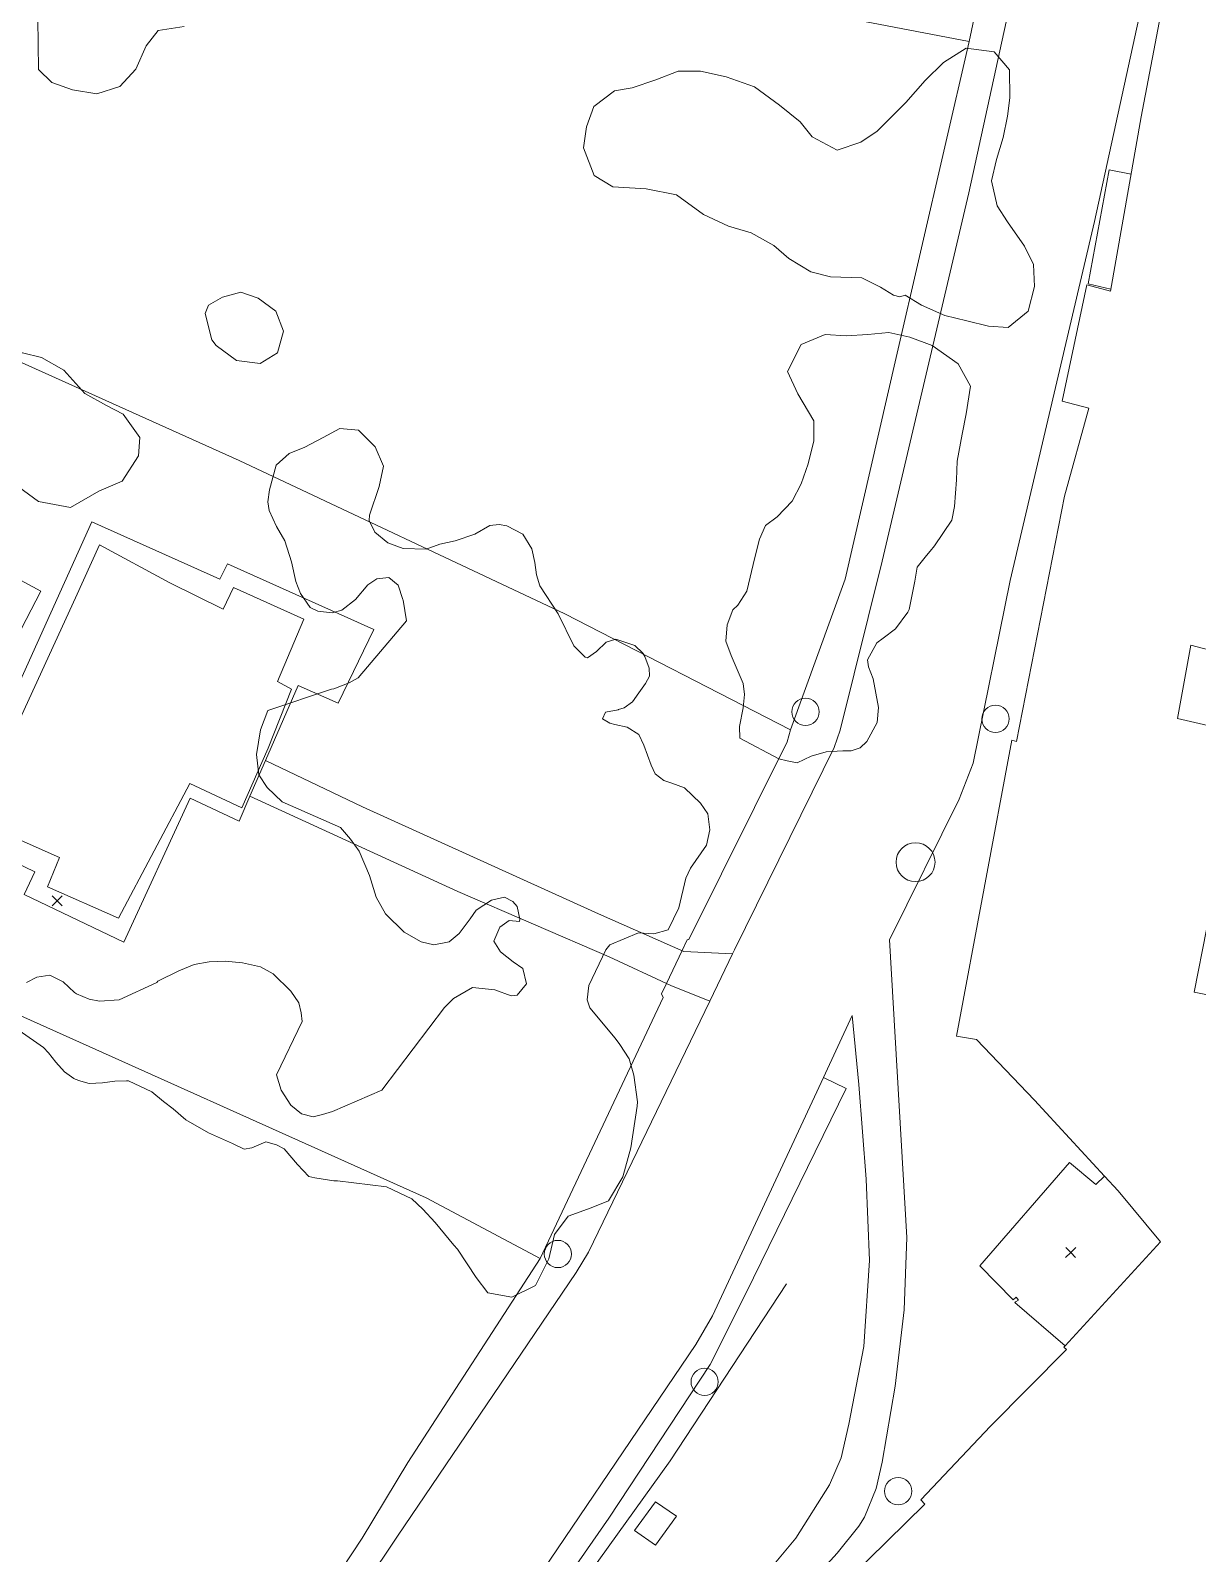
# Model space of a CAD drawing. Header units: metres. Extents: x 4652992 to 4879070, y 2074171 to 2309877.
# Drawn here: x 4653754.5 to 4653820.5, y 2306855.6 to 2306941.7 of the extents above; entities that cross this region are included whole.
import ezdxf

# ---------------------------------------------------------------- set-up
doc = ezdxf.new("R2010")
doc.units = ezdxf.units.M
doc.header["$MEASUREMENT"] = 0
doc.linetypes.add('DGN Style 2', pattern=[66.27138, 39.762828, -26.508552])
doc.linetypes.add('DGN Style 3', pattern=[92.779933, 66.271381, -26.508552])
doc.layers.get('0').update_dxf_attribs({"color": 4, "lineweight": 0})
for name, color, linetype, lineweight in [('Level 18', 5, 'Continuous', 0), ('Level 19', 38, 'DGN Style 3', 0), ('Level 30', 5, 'Continuous', 0), ('Level 31', 38, 'Continuous', 0), ('Level 35', 4, 'Continuous', 0), ('Level 36', 1, 'Continuous', 0), ('Level 37', 3, 'Continuous', 0), ('Level 38', 3, 'Continuous', 0), ('Level 40', 1, 'Continuous', 0), ('Level 45', 9, 'Continuous', 0), ('Level 53', 5, 'Continuous', 0), ('Level 54', 30, 'DGN Style 2', 0), ('Level 61', 4, 'Continuous', 0), ('Level 62', 4, 'Continuous', 0), ('Level 63', 3, 'Continuous', 0)]:
    doc.layers.add(name, color=color, linetype=linetype, lineweight=lineweight)

# ---------------------------------------------------------------- blocks, each defined once
blk = doc.blocks.new('POSTE')
at = {"color": 0, "linetype": 'ByBlock', "lineweight": -2}
blk.add_circle((0, 0), 0.770001, dxfattribs=at)
blk = doc.blocks.new('AL')
at = {"color": 0, "linetype": 'ByBlock', "lineweight": -2, "ltscale": 10}
blk.add_circle((0, 0), 1.100002, dxfattribs=at)
blk = doc.blocks.new('COTA')
at = {"color": 0, "linetype": 'ByBlock', "lineweight": -2, "ltscale": 10}
for p, q in [((0, 0), (-1.419522, -1.408457)), ((-1.408457, 1.419522), (0, 0)), ((1.419522, 1.408457), (0, 0)), ((0, 0), (1.408457, -1.419522))]:
    blk.add_line(p, q, dxfattribs=at)

msp = doc.modelspace()

# ---------------------------------------------------------------- linework, layer by layer
at = {"layer": 'Level 18', "color": 30, "extrusion": (-0.3680304690740297, 0.1250444888273026, 0.9213671633214786), "elevation": -1422965.339539, "flags": 128}
msp.add_lwpolyline([(-3681427.861414, 3376691.256218), (-3681448.614941, 3376689.082918), (-3681472.139986, 3376686.188606)], dxfattribs=at)
at = {"layer": 'Level 18', "color": 30}
for points in [[(4653802.688111, 2306911.687073, 1424.096541), (4653807.590816, 2306932.500115, 1423.201003), (4653812.621011, 2306955.573015, 1422.076003), (4653812.388336, 2306956.796474, 1422.076003), (4653812.027821, 2306957.49494, 1422.076003), (4653811.376023, 2306958.113785, 1421.989988)], [(4653750.267638, 2306819.922937, 1425.579122), (4653755.229996, 2306826.661672, 1425.455079), (4653764.280343, 2306840.123221, 1425.242667), (4653775.294607, 2306856.578382, 1425.06045), (4653785.394786, 2306871.480542, 1424.870422), (4653786.085401, 2306872.6282, 1424.844296), (4653792.940949, 2306886.815569, 1424.632846), (4653794.235617, 2306889.494849, 1424.63681), (4653794.347193, 2306889.725752, 1424.64992), (4653799.968389, 2306901.14472, 1424.484899), (4653800.316186, 2306902.137929, 1424.452308), (4653802.688111, 2306911.687073, 1424.096541)], [(4653803.104925, 2306890.287623, 1424.572177), (4653807.037549, 2306898.235569, 1424.303746), (4653807.842838, 2306900.263669, 1424.355071), (4653809.921326, 2306910.593079, 1424.028291)], [(4653770.272411, 2306834.967992, 1425.259493), (4653781.049349, 2306851.009114, 1425.077896), (4653792.156003, 2306867.41162, 1424.905347), (4653793.103867, 2306869.020399, 1424.894161), (4653799.37076, 2306882.502287, 1424.712877), (4653800.998569, 2306886.004172, 1424.64901)]]:
    msp.add_polyline3d(points, dxfattribs=at)
at = {"layer": 'Level 19', "linetype": 'DGN Style 3'}
for points in [[(4653794.524118, 2306849.419431, 1423.110417), (4653800.138122, 2306855.616901, 1423.132462), (4653801.375495, 2306857.138717, 1423.13581), (4653801.699073, 2306857.640746, 1423.148199), (4653802.345754, 2306859.276162, 1423.199128), (4653802.693854, 2306860.764457, 1423.267974), (4653803.419136, 2306865.044162, 1423.806871), (4653803.933472, 2306869.364721, 1424.234294), (4653804.075373, 2306873.449957, 1424.444837), (4653803.104925, 2306890.287623, 1424.572177)], [(4653770.272411, 2306834.967992, 1425.259493), (4653770.91608, 2306834.368869, 1425.205369), (4653775.073865, 2306830.498831, 1424.106962), (4653775.837776, 2306829.930212, 1423.899093), (4653776.301829, 2306829.818632, 1423.787625), (4653776.747016, 2306830.099658, 1423.658981), (4653777.219544, 2306830.902555, 1423.517736), (4653777.871497, 2306832.909511, 1423.265741), (4653779.618835, 2306835.669451, 1423.140137), (4653781.788924, 2306838.284382, 1423.147265), (4653788.576625, 2306845.335805, 1423.163065), (4653795.134483, 2306853.263683, 1423.188076), (4653797.813644, 2306856.455381, 1423.192843), (4653799.718232, 2306859.473947, 1423.239482), (4653800.368076, 2306860.994673, 1423.342677), (4653800.806444, 2306862.912189, 1423.510704), (4653801.654172, 2306867.28939, 1424.127782), (4653801.966416, 2306872.151874, 1424.444807), (4653801.790372, 2306876.753659, 1424.778948), (4653801.373689, 2306882.097635, 1424.832182), (4653800.998569, 2306886.004172, 1424.64901)]]:
    msp.add_polyline3d(points, dxfattribs=at)
at = {"layer": 'Level 30', "color": 1, "extrusion": (-0.0009991419265233, 0.0048387063942651, 0.9999877942434302), "elevation": 7940.397754, "flags": 128}
msp.add_lwpolyline([(4653747.648118, 2306898.510541), (4653749.024044, 2306901.377995), (4653754.233534, 2306898.578709)], dxfattribs=at)
at = {"layer": 'Level 30', "color": 1, "extrusion": (-0.0449063698192602, 0.0243070918830416, 0.9986954406794122), "elevation": -151481.945333, "flags": 128}
msp.add_lwpolyline([(-4244070.151953, 2990696.305451), (-4244070.141592, 2990691.77672), (-4244066.85538, 2990692.021517)], dxfattribs=at)
at = {"layer": 'Level 30', "color": 1}
for points in [[(4653807.599796, 2306941.066415, 1425.460658), (4653810.850191, 2306956.358994, 1425.623158), (4653801.365748, 2306958.228551, 1425.691908), (4653800.179065, 2306952.908441, 1426.641908), (4653797.605233, 2306953.185435, 1425.648158), (4653796.773879, 2306948.508616, 1425.710658), (4653799.363684, 2306948.119628, 1426.573158), (4653798.334231, 2306942.842307, 1425.523158), (4653807.599796, 2306941.066415, 1425.460658)], [(4653812.999886, 2306915.362421, 1426.916986), (4653814.37354, 2306920.337888, 1426.68949), (4653812.869953, 2306920.733527, 1426.67699), (4653814.267302, 2306927.298261, 1426.59574), (4653815.591832, 2306926.946499, 1426.59574), (4653817.338516, 2306936.797623, 1426.60824), (4653818.997788, 2306945.500848, 1426.48949)], [(4653796.600371, 2306850.03417, 1425.5217), (4653805.096549, 2306858.378318, 1425.37), (4653804.870267, 2306858.618302, 1428.4217), (4653808.808006, 2306862.789834, 1428.4217), (4653813.111046, 2306867.121215, 1428.4217), (4653812.966527, 2306867.256736, 1428.4217), (4653813.027727, 2306867.323505, 1428.4217), (4653818.428403, 2306873.215651, 1428.4217), (4653816.035867, 2306876.084805, 1427.7217), (4653815.261468, 2306876.925331, 1428.0326), (4653811.303721, 2306881.221035, 1429.6217), (4653808.027993, 2306884.651244, 1428.4217), (4653806.9006, 2306884.83027, 1428.3217), (4653810.019386, 2306901.574227, 1428.2217), (4653810.281901, 2306901.498965, 1428.2217), (4653812.999886, 2306915.362421, 1426.916986)], [(4653755.129966, 2306909.994004, 1427.716908), (4653752.34357, 2306904.632457, 1428.1217), (4653747.002817, 2306907.453895, 1428.0217), (4653748.544554, 2306909.925837, 1427.710658)], [(4653762.420038, 2306910.470976, 1429.210658), (4653765.430769, 2306908.966969, 1430.2217), (4653766.016055, 2306910.193454, 1430.0217), (4653770.002484, 2306908.408272, 1429.9217), (4653768.503979, 2306904.891056, 1430.7976), (4653769.307286, 2306904.449664, 1428.8217), (4653767.978523, 2306901.111153, 1428.8217), (4653766.49252, 2306897.750144, 1428.8217), (4653766.493125, 2306897.739717, 1431.6217), (4653763.55295, 2306899.115509, 1431.6217), (4653759.517434, 2306891.500409, 1430.0217), (4653755.498495, 2306893.280098, 1430.5217), (4653756.190536, 2306894.94192, 1430.5217), (4653751.313954, 2306897.078554, 1429.3217), (4653757.088276, 2306909.608451, 1428.991908)], [(4653829.471623, 2306904.49019, 1427.2104), (4653820.133897, 2306906.93068, 1427.1217), (4653819.390693, 2306902.784131, 1427.2217), (4653821.59916, 2306902.285587, 1427.2217)], [(4653821.021912, 2306890.869743, 1426.9217), (4653820.336021, 2306887.32448, 1427.0217), (4653823.146073, 2306886.756212, 1426.6217)]]:
    msp.add_polyline3d(points, dxfattribs=at)
at = {"layer": 'Level 31'}
msp.add_polyline3d([(4653791.061185, 2306857.708828, 1426.121722), (4653789.878872, 2306856.07132, 1426.221721), (4653788.693791, 2306856.88934, 1426.121722), (4653789.872263, 2306858.50927, 1426.021722), (4653791.061185, 2306857.708828, 1426.121722)], dxfattribs=at)
at = {"layer": 'Level 35'}
msp.add_polyline3d([(4653815.610726, 2306927.053054, 1424.520674), (4653814.343932, 2306927.362783, 1424.520674), (4653815.514929, 2306933.808323, 1424.495674), (4653816.764014, 2306933.55749, 1424.489424)], dxfattribs=at)
at = {"layer": 'Level 36'}
msp.add_polyline3d([(4653797.285302, 2306870.839796, 1426.421721), (4653790.696985, 2306860.826562, 1426.221721), (4653781.68656, 2306848.259268, 1426.421721), (4653777.107292, 2306841.716442, 1426.421721)], dxfattribs=at)
at = {"layer": 'Level 37'}
for p, q in [((4653797.516199, 2306902.145588, 1426.322), (4653800.589992, 2306910.660016, 1426.322)), ((4653783.350509, 2306872.262242, 1426.221721), (4653775.882902, 2306860.728776, 1426.221721))]:
    msp.add_line(p, q, dxfattribs=at)
at = {"layer": 'Level 37', "extrusion": (-0.9742894141959753, 0.2250134623866984, 0.0113612996797437), "elevation": -4015046.49071, "flags": 128}
msp.add_lwpolyline([(-3295010.286888, 47044.424642), (-3294991.959431, 47045.574716), (-3294979.08294, 47045.504803)], dxfattribs=at)
at = {"layer": 'Level 37'}
for points in [[(4653784.753075, 2306908.710597, 1427.054408), (4653766.348382, 2306917.376005, 1427.404408), (4653751.034289, 2306924.260012, 1426.216908), (4653736.385427, 2306930.565058, 1424.454408), (4653732.253982, 2306932.419197, 1423.604408), (4653719.728449, 2306938.123212, 1420.59659)], [(4653784.753113, 2306908.710694, 1427.0544), (4653797.516199, 2306902.145588, 1426.3217), (4653797.32484, 2306901.465706, 1426.3217), (4653791.752841, 2306890.300467, 1426.3217), (4653791.670711, 2306890.274069, 1426.3217)], [(4653742.787556, 2306890.898956, 1426.9393), (4653752.306837, 2306886.74022, 1426.7217), (4653776.913993, 2306875.694396, 1426.4217), (4653783.350509, 2306872.262242, 1426.2217), (4653790.318445, 2306887.018616, 1426.2217), (4653790.224475, 2306887.236173, 1426.2217)], [(4653726.76138, 2306837.206165, 1427), (4653715.22461, 2306843.213036, 1427.9139), (4653724.158049, 2306861.21654, 1426.9139), (4653727.081333, 2306860.131469, 1426.79275), (4653728.795714, 2306859.495121, 1426.721721), (4653739.759772, 2306855.086015, 1426.321722), (4653745.09197, 2306852.463371, 1426.021722), (4653755.841407, 2306846.664846, 1425.821722), (4653763.800062, 2306842.061607, 1426.221721), (4653773.297878, 2306856.455205, 1426.221721)]]:
    msp.add_polyline3d(points, dxfattribs=at)
at = {"layer": 'Level 38'}
for p, q in [((4653791.383896, 2306889.671599, 1426.821722), (4653791.670711, 2306890.274069, 1426.821722)), ((4653790.496037, 2306887.806604, 1426.821722), (4653791.383896, 2306889.671599, 1426.821722)), ((4653790.224475, 2306887.236173, 1426.821722), (4653790.496037, 2306887.806604, 1426.821722)), ((4653775.882902, 2306860.728776, 1426.221721), (4653773.297878, 2306856.455205, 1426.221721))]:
    msp.add_line(p, q, dxfattribs=at)
at = {"layer": 'Level 40', "color": 3}
msp.add_line((4653796.097274, 2306913.69527, 1430.8884), (4653796.759478, 2306914.189412, 1427.673159), dxfattribs=at)
for points in [[(4653763.237065, 2306941.912282, 1428.310658), (4653761.764205, 2306941.678458, 1428.210658), (4653761.090283, 2306940.817535, 1428.085658), (4653760.503317, 2306939.503517, 1428.023158), (4653759.586142, 2306938.513113, 1427.973158), (4653758.288255, 2306938.101576, 1427.873158), (4653756.917815, 2306938.328544, 1427.735658), (4653755.751152, 2306938.748622, 1427.610658), (4653755.000402, 2306939.471905, 1427.535658), (4653754.971407, 2306940.90947, 1427.448158), (4653754.967841, 2306942.34082, 1427.535658)], [(4653803.984508, 2306926.727596, 1427.885658), (4653804.906539, 2306926.14851, 1427.885658), (4653806.233813, 2306925.578668, 1427.960658), (4653807.484119, 2306925.272081, 1428.060658), (4653808.708909, 2306924.97175, 1428.135658), (4653809.819967, 2306924.88938, 1428.148158), (4653810.934977, 2306925.810718, 1428.185658), (4653811.295323, 2306927.215793, 1428.148158), (4653811.2422, 2306928.450722, 1428.073158), (4653810.744467, 2306929.495986, 1427.948158), (4653809.781397, 2306930.872583, 1427.798158), (4653809.198888, 2306931.775715, 1427.723158), (4653808.862063, 2306933.188824, 1427.698158), (4653809.151902, 2306934.393962, 1427.598158), (4653809.529537, 2306935.631878, 1427.510658), (4653809.768343, 2306936.849529, 1427.435658), (4653809.911125, 2306937.8735, 1427.360658), (4653809.880079, 2306939.456009, 1427.198158), (4653809.028137, 2306940.479515, 1426.973158), (4653807.432267, 2306940.680766, 1426.848158), (4653806.155513, 2306939.88055, 1426.835658), (4653805.125697, 2306938.856862, 1426.923158), (4653804.01975, 2306937.607462, 1427.123158), (4653803.267177, 2306936.868786, 1427.210658), (4653802.40431, 2306935.994234, 1427.298158), (4653801.489993, 2306935.376679, 1427.385658), (4653800.153144, 2306934.91704, 1427.523158), (4653798.732031, 2306935.672812, 1427.448158), (4653798.056102, 2306936.517391, 1427.373158), (4653796.889736, 2306937.455078, 1427.235658), (4653795.479453, 2306938.506882, 1427.223158), (4653793.880143, 2306939.061969, 1427.073158), (4653792.420081, 2306939.392838, 1426.910658), (4653791.153321, 2306939.37762, 1426.773158), (4653789.893022, 2306938.89921, 1426.673158), (4653788.556172, 2306938.439571, 1426.573158), (4653787.553222, 2306938.278204, 1426.510658), (4653786.392803, 2306937.395155, 1426.448158), (4653785.981006, 2306936.247076, 1426.448158), (4653785.798857, 2306935.042685, 1426.473158), (4653786.399491, 2306933.483427, 1426.560658), (4653787.468998, 2306932.841026, 1426.660658), (4653789.353776, 2306932.731853, 1426.698158), (4653791.054734, 2306932.396221, 1426.635658), (4653792.586975, 2306931.287358, 1426.598158), (4653793.999443, 2306930.615166, 1426.523158), (4653795.289534, 2306930.244515, 1426.460658), (4653796.557548, 2306929.526284, 1426.423158), (4653797.420319, 2306928.79881, 1426.423158), (4653798.651569, 2306928.035287, 1426.585658), (4653799.774293, 2306927.759983, 1426.673158), (4653801.537113, 2306927.707869, 1426.810658), (4653802.603598, 2306927.174822, 1426.910658), (4653803.33837, 2306926.723115, 1427.385658), (4653803.6956, 2306926.635518, 1427.385658), (4653803.984508, 2306926.727596, 1427.885658)], [(4653767.413656, 2306926.555726, 1428.260658), (4653768.419116, 2306925.821812, 1428.341908), (4653768.85268, 2306924.686237, 1428.354408), (4653768.513778, 2306923.455273, 1428.354408), (4653767.522988, 2306922.858147, 1428.354408), (4653766.190235, 2306923.022147, 1428.279408), (4653765.036164, 2306923.873888, 1428.091908), (4653764.787333, 2306924.205793, 1428.079408), (4653764.414658, 2306925.678873, 1428.004408), (4653764.598871, 2306926.14851, 1428.054408), (4653765.397149, 2306926.603153, 1428.116908), (4653766.427376, 2306926.892588, 1428.129408), (4653767.413656, 2306926.555726, 1428.260658)], [(4653796.759478, 2306914.189412, 1427.673158), (4653797.596828, 2306915.070221, 1427.610658), (4653798.108088, 2306916.058144, 1427.623158), (4653798.514261, 2306917.180448, 1427.623158), (4653798.826595, 2306918.488683, 1427.623158), (4653798.83315, 2306919.627518, 1427.573158), (4653797.929339, 2306921.152505, 1427.423158), (4653797.343391, 2306922.409474, 1427.298158), (4653798.105958, 2306923.933148, 1427.273158), (4653799.465303, 2306924.495884, 1427.398158), (4653800.658535, 2306924.420519, 1427.760658), (4653801.885509, 2306924.4998, 1428.198158), (4653803.067075, 2306924.617368, 1428.285658), (4653804.246456, 2306924.355325, 1428.223158), (4653805.514051, 2306923.881578, 1428.135658), (4653806.980991, 2306922.843034, 1427.885658), (4653807.674628, 2306921.586812, 1427.598158), (4653807.439262, 2306920.015323, 1427.498158), (4653807.217328, 2306918.874994, 1427.448158), (4653806.936552, 2306917.341794, 1427.335658), (4653806.895836, 2306916.292796, 1427.323158), (4653806.779407, 2306914.773602, 1427.348158), (4653806.632707, 2306914.010653, 1427.348158)], [(4653752.293749, 2306917.762322, 1428.210658), (4653753.006526, 2306916.853851, 1428.235658), (4653753.866615, 2306915.882077, 1428.260658), (4653755.002, 2306915.060157, 1428.310658), (4653756.81024, 2306914.725335, 1428.335658), (4653758.411003, 2306915.636973, 1428.273158), (4653759.721945, 2306916.212115, 1428.260658), (4653760.657397, 2306917.640173, 1428.198158), (4653760.72739, 2306918.682717, 1428.098158), (4653759.782892, 2306920.00126, 1427.973158), (4653758.839655, 2306920.477158, 1427.935658), (4653757.618948, 2306921.156973, 1427.935658), (4653756.433466, 2306922.480278, 1427.998158), (4653755.167468, 2306923.198373, 1427.998158), (4653754.096248, 2306923.461113, 1427.998158), (4653752.993348, 2306923.459902, 1427.973158), (4653751.921216, 2306923.233769, 1427.973158), (4653750.725449, 2306922.086936, 1427.948158), (4653750.524386, 2306920.69613, 1427.948158), (4653751.004072, 2306919.464421, 1427.948158), (4653751.346164, 2306918.945762, 1427.973158), (4653752.293749, 2306917.762322, 1428.210658)], [(4653754.324918, 2306887.866224, 1429.388405), (4653754.90733, 2306888.168418, 1429.388405), (4653755.631366, 2306888.287324, 1429.388405), (4653756.38548, 2306887.903484, 1429.388405), (4653757.040697, 2306887.306901, 1429.388405), (4653757.150875, 2306887.232539, 1429.388405), (4653757.860123, 2306886.921822, 1429.388405), (4653758.442462, 2306886.81464, 1429.388405), (4653759.549118, 2306886.883916, 1429.388405), (4653761.68995, 2306887.875787, 1430.888405), (4653761.742431, 2306887.939971, 1430.888405), (4653762.922043, 2306888.523405, 1430.888405), (4653763.789426, 2306888.890497, 1430.888405), (4653764.648445, 2306889.03382, 1430.888405), (4653765.550757, 2306889.070789, 1430.888405), (4653766.522317, 2306888.980589, 1430.888405), (4653767.5501, 2306888.761762, 1430.888405), (4653768.262129, 2306888.353735, 1430.888405), (4653769.256373, 2306887.374648, 1430.888405), (4653769.70685, 2306886.713019, 1430.888405), (4653769.841528, 2306886.154037, 1430.888405), (4653769.898966, 2306885.65655, 1430.888405), (4653768.445595, 2306882.642284, 1429.388405), (4653768.716023, 2306881.786291, 1428.888405), (4653769.262026, 2306880.937437, 1428.888405), (4653769.857737, 2306880.442871, 1428.888405), (4653770.52422, 2306880.272997, 1428.888405), (4653771.043072, 2306880.406738, 1428.888405), (4653771.608046, 2306880.586101, 1428.888405), (4653774.398613, 2306881.782562, 1430.888405), (4653777.953728, 2306886.450316, 1430.888405), (4653778.465703, 2306886.957336, 1430.888405), (4653779.522095, 2306887.58084, 1430.888405), (4653779.52217, 2306887.580836, 1430.888405), (4653780.788147, 2306887.446079, 1430.888405), (4653781.713266, 2306887.118131, 1430.888405), (4653782.050545, 2306887.158591, 1430.888405), (4653782.59116, 2306887.801234, 1430.888405), (4653782.381965, 2306888.652219, 1430.888405), (4653781.829922, 2306889.039363, 1430.888405), (4653781.1125, 2306889.597498, 1430.888405), (4653780.732088, 2306890.198524, 1430.888405), (4653781.07495, 2306890.991364, 1430.888405), (4653781.607519, 2306891.36968, 1430.888405), (4653782.178698, 2306891.312048, 1432.388405), (4653782.210395, 2306891.455391, 1432.388405), (4653782.061971, 2306892.159848, 1432.388405), (4653781.818334, 2306892.439767, 1432.388405), (4653781.335509, 2306892.688549, 1432.388405), (4653780.60963, 2306892.533165, 1432.388405), (4653779.731446, 2306891.964352, 1432.388405), (4653779.405342, 2306891.472525, 1432.388405), (4653778.785569, 2306890.634306, 1432.388405), (4653778.218251, 2306890.168562, 1432.388405), (4653777.352354, 2306889.997456, 1432.388405), (4653776.634883, 2306890.171737, 1432.388405), (4653775.667465, 2306890.70878, 1432.388405), (4653774.618437, 2306891.743632, 1432.388405), (4653774.083428, 2306892.68931, 1432.388405), (4653773.710516, 2306893.925808, 1432.388405), (4653773.121414, 2306895.289624, 1432.388405), (4653772.633043, 2306895.979523, 1432.388405), (4653772.071341, 2306896.640492, 1432.388405), (4653768.770175, 2306898.078546, 1432.388405), (4653767.932027, 2306898.889851, 1432.388405), (4653767.451945, 2306899.609963, 1432.388405), (4653767.32513, 2306900.759664, 1432.388405), (4653767.540506, 2306902.147663, 1432.388405), (4653767.958216, 2306903.239372, 1432.388405), (4653771.563965, 2306904.452773, 1433.388405), (4653771.700013, 2306904.475872, 1433.388405), (4653772.549898, 2306904.812429, 1433.388405), (4653773.067633, 2306905.092119, 1433.388405), (4653775.808269, 2306908.306688, 1431.888405), (4653775.607639, 2306909.47775, 1430.388405), (4653775.59337, 2306909.512543, 1430.388405), (4653775.327946, 2306910.326868, 1430.388405), (4653774.800119, 2306910.768945, 1430.388405), (4653774.129908, 2306910.687678, 1430.388405), (4653773.621854, 2306910.344269, 1430.388405), (4653772.916852, 2306909.522187, 1430.388405), (4653772.137077, 2306908.913714, 1430.388405), (4653771.593051, 2306908.770762, 1430.388405), (4653770.790683, 2306908.860801, 1430.388405), (4653770.356632, 2306909.073706, 1430.388405), (4653769.799698, 2306909.867987, 1430.388405), (4653769.544796, 2306910.538297, 1430.388405), (4653769.304936, 2306911.639759, 1430.388405), (4653768.9134, 2306912.839217, 1430.388405), (4653768.459851, 2306913.650708, 1430.388405), (4653768.032846, 2306914.548473, 1430.388405), (4653767.964332, 2306915.037033, 1430.388405), (4653768.05903, 2306915.717556, 1430.388405), (4653768.427996, 2306917.116351, 1430.388405), (4653769.159984, 2306917.776566, 1430.388405), (4653770.055479, 2306918.133682, 1430.388405), (4653771.082217, 2306918.68283, 1430.388405), (4653772.021721, 2306919.183422, 1430.388405), (4653773.082097, 2306919.08643, 1430.388405), (4653774.037039, 2306918.152173, 1430.388405), (4653774.492635, 2306917.051789, 1430.388405), (4653774.256391, 2306915.909409, 1430.388405), (4653773.708072, 2306914.288276, 1430.388405), (4653773.682781, 2306913.985199, 1430.388405), (4653774.014518, 2306913.318218, 1430.388405), (4653774.74337, 2306912.71789, 1430.388405), (4653775.613174, 2306912.399117, 1430.388405), (4653776.915999, 2306912.374383, 1430.388405), (4653777.679314, 2306912.651464, 1430.388405), (4653778.546874, 2306912.830353, 1430.388405), (4653779.671822, 2306913.215425, 1430.388405), (4653780.504111, 2306913.693883, 1430.388405), (4653781.03775, 2306913.750483, 1430.388405), (4653781.474822, 2306913.685319, 1430.388405), (4653782.372909, 2306913.222127, 1430.388405), (4653782.889117, 2306912.377452, 1430.388405), (4653783.062256, 2306911.616514, 1430.388405), (4653783.142063, 2306910.914085, 1430.388405), (4653783.337565, 2306910.296058, 1430.388405), (4653784.382769, 2306908.715432, 1431.888405), (4653785.253426, 2306906.899529, 1431.888405), (4653785.900082, 2306906.266549, 1431.888405), (4653786.034827, 2306906.216158, 1431.888405), (4653786.540938, 2306906.584114, 1431.888405), (4653787.085464, 2306907.106223, 1431.888405), (4653787.638988, 2306907.277226, 1431.888405), (4653788.714804, 2306906.928137, 1431.888405), (4653789.151998, 2306906.491907, 1431.888405), (4653789.281425, 2306906.291248, 1431.888405), (4653789.519107, 2306905.646132, 1431.888405), (4653789.543376, 2306905.18477, 1431.888405), (4653789.308666, 2306904.769154, 1431.888405), (4653788.942259, 2306904.25139, 1431.888405), (4653788.572055, 2306903.734108, 1431.888405), (4653788.09974, 2306903.399737, 1431.888405), (4653787.78609, 2306903.294883, 1431.888405), (4653787.758005, 2306903.289638, 1431.888405), (4653787.040131, 2306903.14642, 1431.388405), (4653786.879778, 2306902.76625, 1431.388405), (4653787.285931, 2306902.524981, 1430.888405)], [(4653806.632707, 2306914.010653, 1427.348158), (4653805.650688, 2306912.56017, 1428.995), (4653805.409137, 2306912.254435, 1428.9379), (4653805.187598, 2306911.999721, 1428.8884), (4653804.667717, 2306911.354229, 1428.8884), (4653804.528454, 2306910.556411, 1428.8884), (4653804.21736, 2306908.948083, 1428.8884), (4653804.138613, 2306908.801322, 1428.8884), (4653803.445778, 2306907.867821, 1428.8884), (4653802.737995, 2306907.332568, 1428.8884), (4653802.382129, 2306907.061801, 1428.8884), (4653801.851928, 2306906.102129, 1428.8884), (4653801.90982, 2306905.719496, 1428.8884), (4653802.175395, 2306905.033683, 1428.8884), (4653802.487093, 2306903.405646, 1428.8884), (4653802.398284, 2306902.571998, 1428.8884), (4653801.830436, 2306901.498272, 1428.8884), (4653801.43845, 2306901.132624, 1428.8884), (4653800.936862, 2306900.973051, 1428.8884), (4653800.459223, 2306900.956156, 1428.8884), (4653799.514888, 2306900.914992, 1428.8884), (4653798.66762, 2306900.667499, 1428.8884), (4653797.890878, 2306900.278903, 1428.8884), (4653797.323, 2306900.404175, 1428.8884), (4653796.848202, 2306900.508964, 1428.8884), (4653794.636081, 2306901.679225, 1428.8884), (4653794.627435, 2306902.336007, 1429.3884), (4653794.829404, 2306903.40292, 1429.3884), (4653794.904941, 2306904.145483, 1429.3884), (4653794.831471, 2306904.76342, 1429.3884), (4653794.14789, 2306906.357765, 1430.8884), (4653793.854941, 2306907.162443, 1430.8884), (4653793.933981, 2306908.094808, 1430.8884), (4653794.256553, 2306908.938277, 1430.8884), (4653794.535063, 2306909.192334, 1430.8884), (4653795.04759, 2306909.989122, 1430.8884), (4653795.494565, 2306911.889806, 1430.8884), (4653795.762804, 2306912.937281, 1430.8884), (4653796.097275, 2306913.695271, 1430.8884)], [(4653787.285931, 2306902.524981, 1430.888405), (4653787.577681, 2306902.460588, 1430.888405), (4653788.280821, 2306902.293938, 1430.888405), (4653788.940558, 2306901.895489, 1430.888405), (4653789.208771, 2306901.279784, 1430.888405), (4653789.637381, 2306900.161815, 1430.888405), (4653789.855975, 2306899.666812, 1430.888405), (4653790.353056, 2306899.289628, 1430.888405), (4653790.806295, 2306899.141397, 1430.888405), (4653791.524008, 2306898.880371, 1430.888405), (4653792.422714, 2306898.008327, 1430.888405), (4653792.826509, 2306897.412797, 1430.888405), (4653792.954708, 2306896.499357, 1430.888405), (4653792.754856, 2306895.626843, 1430.888405), (4653791.851604, 2306894.333853, 1430.888405), (4653791.59752, 2306893.77679, 1430.888405), (4653791.186776, 2306892.083732, 1430.888405), (4653790.585834, 2306890.854902, 1430.888405), (4653789.777713, 2306890.619056, 1430.888405), (4653788.923524, 2306890.672745, 1430.888405), (4653787.291394, 2306889.998675, 1430.888405), (4653787.065236, 2306889.713974, 1430.888405), (4653786.104966, 2306887.691374, 1430.888405), (4653786.005734, 2306886.885442, 1430.888405), (4653786.163081, 2306886.440287, 1430.888405), (4653787.599455, 2306884.718889, 1432.388405), (4653787.853523, 2306884.362425, 1432.388405), (4653788.394272, 2306883.556682, 1432.388405), (4653788.648628, 2306882.626078, 1432.388405), (4653788.861297, 2306881.120575, 1432.388405), (4653788.838373, 2306880.875195, 1432.388405), (4653788.47719, 2306878.520056, 1432.388405), (4653788.026173, 2306876.885626, 1432.388405), (4653787.213835, 2306875.532908, 1432.388405), (4653786.229917, 2306875.138392, 1432.388405), (4653784.942808, 2306874.66826, 1432.388405), (4653784.158366, 2306873.630032, 1432.388405), (4653783.852276, 2306872.245016, 1432.388405), (4653783.093326, 2306870.750566, 1432.388405), (4653781.751132, 2306870.080233, 1432.388405), (4653780.402102, 2306870.331689, 1432.388405), (4653779.744952, 2306871.190063, 1432.388405), (4653778.675151, 2306872.790496, 1432.388405), (4653778.480499, 2306873.031224, 1432.388405), (4653777.421603, 2306874.300091, 1432.388405), (4653776.725282, 2306875.061746, 1432.388405), (4653776.102857, 2306875.6368, 1432.388405), (4653774.669644, 2306876.313569, 1430.888405), (4653771.907638, 2306876.664311, 1427.888405), (4653771.696531, 2306876.654125, 1427.888405), (4653770.609647, 2306876.835917, 1427.888405), (4653770.271176, 2306876.909622, 1427.888405), (4653769.646787, 2306877.579448, 1427.888405), (4653768.886996, 2306878.469402, 1427.888405), (4653768.454618, 2306878.692646, 1427.888405), (4653767.85058, 2306878.85635, 1427.888405), (4653767.062264, 2306878.519508, 1427.888405), (4653766.618548, 2306878.445633, 1427.888405), (4653765.957805, 2306878.769202, 1427.888405), (4653764.607675, 2306879.379324, 1429.388405), (4653763.328465, 2306880.111891, 1429.388405), (4653762.602751, 2306880.730896, 1429.388405), (4653762.063551, 2306881.152324, 1429.388405), (4653761.399442, 2306881.683113, 1429.388405), (4653760.091519, 2306882.308487, 1429.388405), (4653759.962128, 2306882.304052, 1429.388405), (4653759.302168, 2306882.284075, 1429.388405), (4653758.6208, 2306882.204526, 1429.388405), (4653757.861672, 2306882.162938, 1429.388405), (4653757.387944, 2306882.294575, 1429.388405), (4653757.341529, 2306882.304775, 1429.388405), (4653757.066665, 2306882.403149, 1429.388405), (4653756.995365, 2306882.435501, 1429.388405), (4653756.471913, 2306882.821771, 1429.388405), (4653755.980199, 2306883.364894, 1429.388405), (4653755.559557, 2306883.89378, 1429.388405), (4653755.277868, 2306884.201269, 1429.388405), (4653755.277857, 2306884.201286, 1429.388405), (4653752.69727, 2306885.983721, 1429.388405)]]:
    msp.add_polyline3d(points, dxfattribs=at)
at = {"layer": 'Level 53', "color": 212}
for points in [[(4653794.235617, 2306889.494849, 1424.63681), (4653791.481963, 2306889.628478, 1425.015156), (4653786.655543, 2306891.750709, 1425.226724), (4653773.321167, 2306897.792869, 1425.724356), (4653767.820427, 2306900.409901, 1425.995097)], [(4653792.940949, 2306886.815569, 1424.632846), (4653790.738365, 2306887.693472, 1424.98596), (4653787.252933, 2306889.320655, 1425.195512), (4653778.704852, 2306893.022787, 1425.529163), (4653766.940957, 2306898.393997, 1425.991619)]]:
    msp.add_polyline3d(points, dxfattribs=at)
at = {"layer": 'Level 54', "linetype": 'Continuous'}
msp.add_polyline3d([(4653799.37076, 2306882.502287, 1425.0121), (4653800.661833, 2306881.880908, 1425.1217), (4653794.977832, 2306870.29878, 1425.1217), (4653792.970497, 2306866.27575, 1425.1217), (4653787.230896, 2306857.596331, 1425.3217), (4653777.818175, 2306844.04304, 1425.5217), (4653770.91608, 2306834.368869, 1425.3)], dxfattribs=at)
at = {"layer": 'Level 62'}
msp.add_line((4653767.820347, 2306900.409718, 1426.215817), (4653766.940957, 2306898.393997, 1426.209667), dxfattribs=at)
at = {"layer": 'Level 62', "extrusion": (-0.0041185357538877, -0.0012452735488283, 0.9999907434356744), "elevation": -20613.2286, "flags": 128}
msp.add_lwpolyline([(4653733.345167, 2306874.513348), (4653732.735162, 2306873.115134), (4653729.980334, 2306874.399917), (4653726.229642, 2306866.264101), (4653720.595755, 2306868.961451), (4653721.202362, 2306870.248074), (4653716.497585, 2306872.513266), (4653724.409451, 2306890.031392)], dxfattribs=at)
at = {"layer": 'Level 62', "extrusion": (-0.0041188014884633, -0.0012450332616464, 0.9999907426403888), "elevation": -20613.910941, "flags": 128}
msp.add_lwpolyline([(4653724.404736, 2306890.034805), (4653731.648, 2306886.783594), (4653732.078153, 2306887.662588), (4653740.349416, 2306883.952168), (4653738.335342, 2306879.781602), (4653736.076465, 2306880.788071), (4653734.220021, 2306876.532851)], dxfattribs=at)
at = {"layer": 'Level 62', "elevation": 1424.6217, "flags": 128}
msp.add_lwpolyline([(4653808.219807, 2306871.85488), (4653813.275521, 2306877.687274), (4653814.764669, 2306876.455906), (4653815.261322, 2306876.925194)], dxfattribs=at)
at = {"layer": 'Level 62'}
msp.add_polyline3d([(4653813.027576, 2306867.323636, 1423.407695), (4653810.188324, 2306869.782624, 1423.3174), (4653810.230978, 2306869.809651, 1423.3174), (4653810.399581, 2306869.916483, 1423.3174), (4653810.261946, 2306870.088904, 1424.3874), (4653810.103789, 2306869.935147, 1424.3874), (4653808.219807, 2306871.85488, 1424.6217)], dxfattribs=at)

# ---------------------------------------------------------------- block references
at = {"layer": 'Level 45', "zscale": 0.1}
msp.add_blockref('AL', (4653804.576681, 2306894.67346, 1424.5), dxfattribs=at)
at = {"layer": 'Level 61', "zscale": 0.1}
for p in [(4653798.355983, 2306903.170758, 1424.655709), (4653809.094558, 2306902.774655, 1424.555709), (4653784.360458, 2306872.522325, 1425.155709), (4653792.6541, 2306865.294794, 1425.055709), (4653803.593526, 2306859.118666, 1423.188405)]:
    msp.add_blockref('POSTE', p, dxfattribs=at)
at = {"layer": 'Level 63', "xscale": 0.2, "yscale": 0.2, "zscale": 0.1}
for p in [(4653756.057519, 2306892.490557, 1426.190943), (4653813.346829, 2306872.606055, 1424.170545)]:
    msp.add_blockref('COTA', p, dxfattribs=at)

doc.saveas('drawing.dxf')
